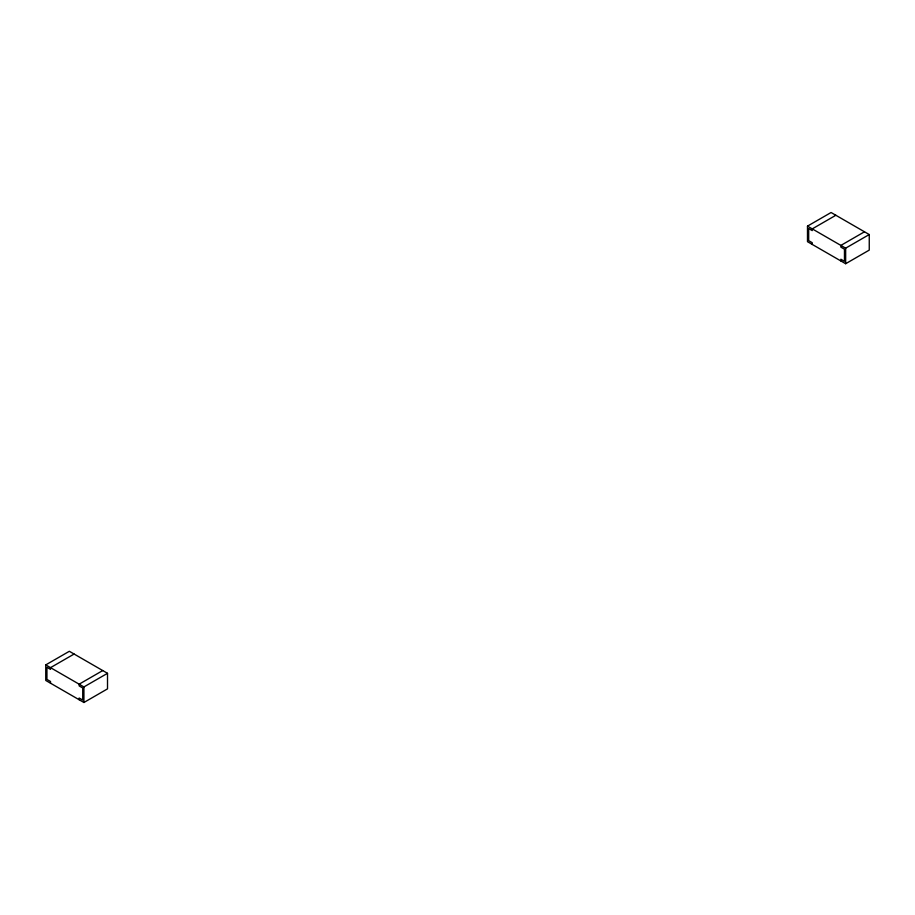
<?xml version="1.0" encoding="UTF-8"?>
<svg xmlns="http://www.w3.org/2000/svg" width="915" height="915" viewBox="0 0 915 915"><rect width="100%" height="100%" fill="white"/><g stroke="black" fill="none" stroke-linecap="round" stroke-linejoin="round"><path stroke-width="1.37" d="M45.75 664.896L69.346 651.286L107.513 673.314L107.513 688.869L83.917 702.491L45.75 680.451L45.75 664.896L83.917 686.936L107.513 673.314M807.488 226.131L831.083 212.509L869.25 234.549L869.25 250.104L845.654 263.714L807.488 241.686L807.488 226.131L845.654 248.171L869.25 234.549M74.115 654.031L50.519 667.653L50.519 669.38L46.94 667.321L46.94 679.41L50.519 681.481L50.519 683.208M835.852 215.265L812.257 228.887L812.257 230.614L808.688 228.556L808.688 240.645L812.257 242.715L812.257 244.442M102.743 670.558L79.148 684.18L79.148 685.907L82.727 687.977L82.727 700.067L79.148 698.008L79.148 699.735M864.481 231.792L840.885 245.414L840.885 247.142L844.465 249.212L844.465 261.301L840.885 259.242L840.885 260.969M845.654 248.171L845.654 263.714M83.917 686.936L83.917 702.491"/></g></svg>
